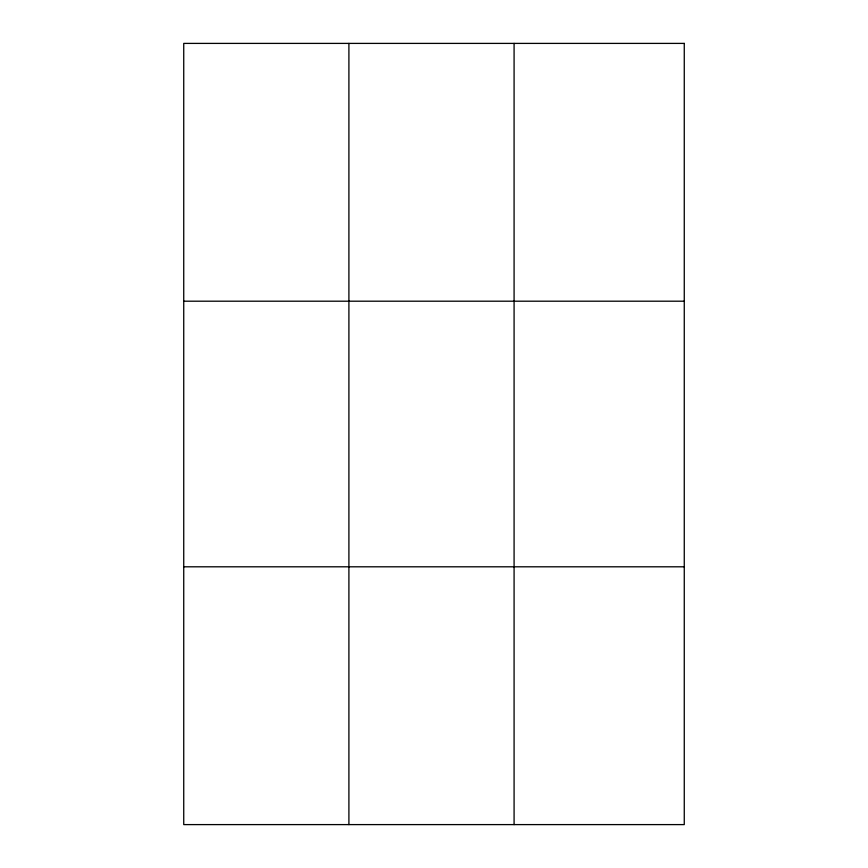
<?xml version="1.0" encoding="UTF-8"?>
<svg xmlns="http://www.w3.org/2000/svg" width="868" height="868" viewBox="0 0 868 868"><rect width="100%" height="100%" fill="white"/><g stroke="black" fill="none" stroke-linecap="round" stroke-linejoin="round"><path stroke-width="1.3" d="M348.903 824.6L348.903 43.4M514.084 824.6L514.084 43.4M183.734 301.196L684.266 301.196M183.734 566.804L684.266 566.804M684.266 43.4L684.266 824.6L183.734 824.6L183.734 43.4L684.266 43.4"/></g></svg>
